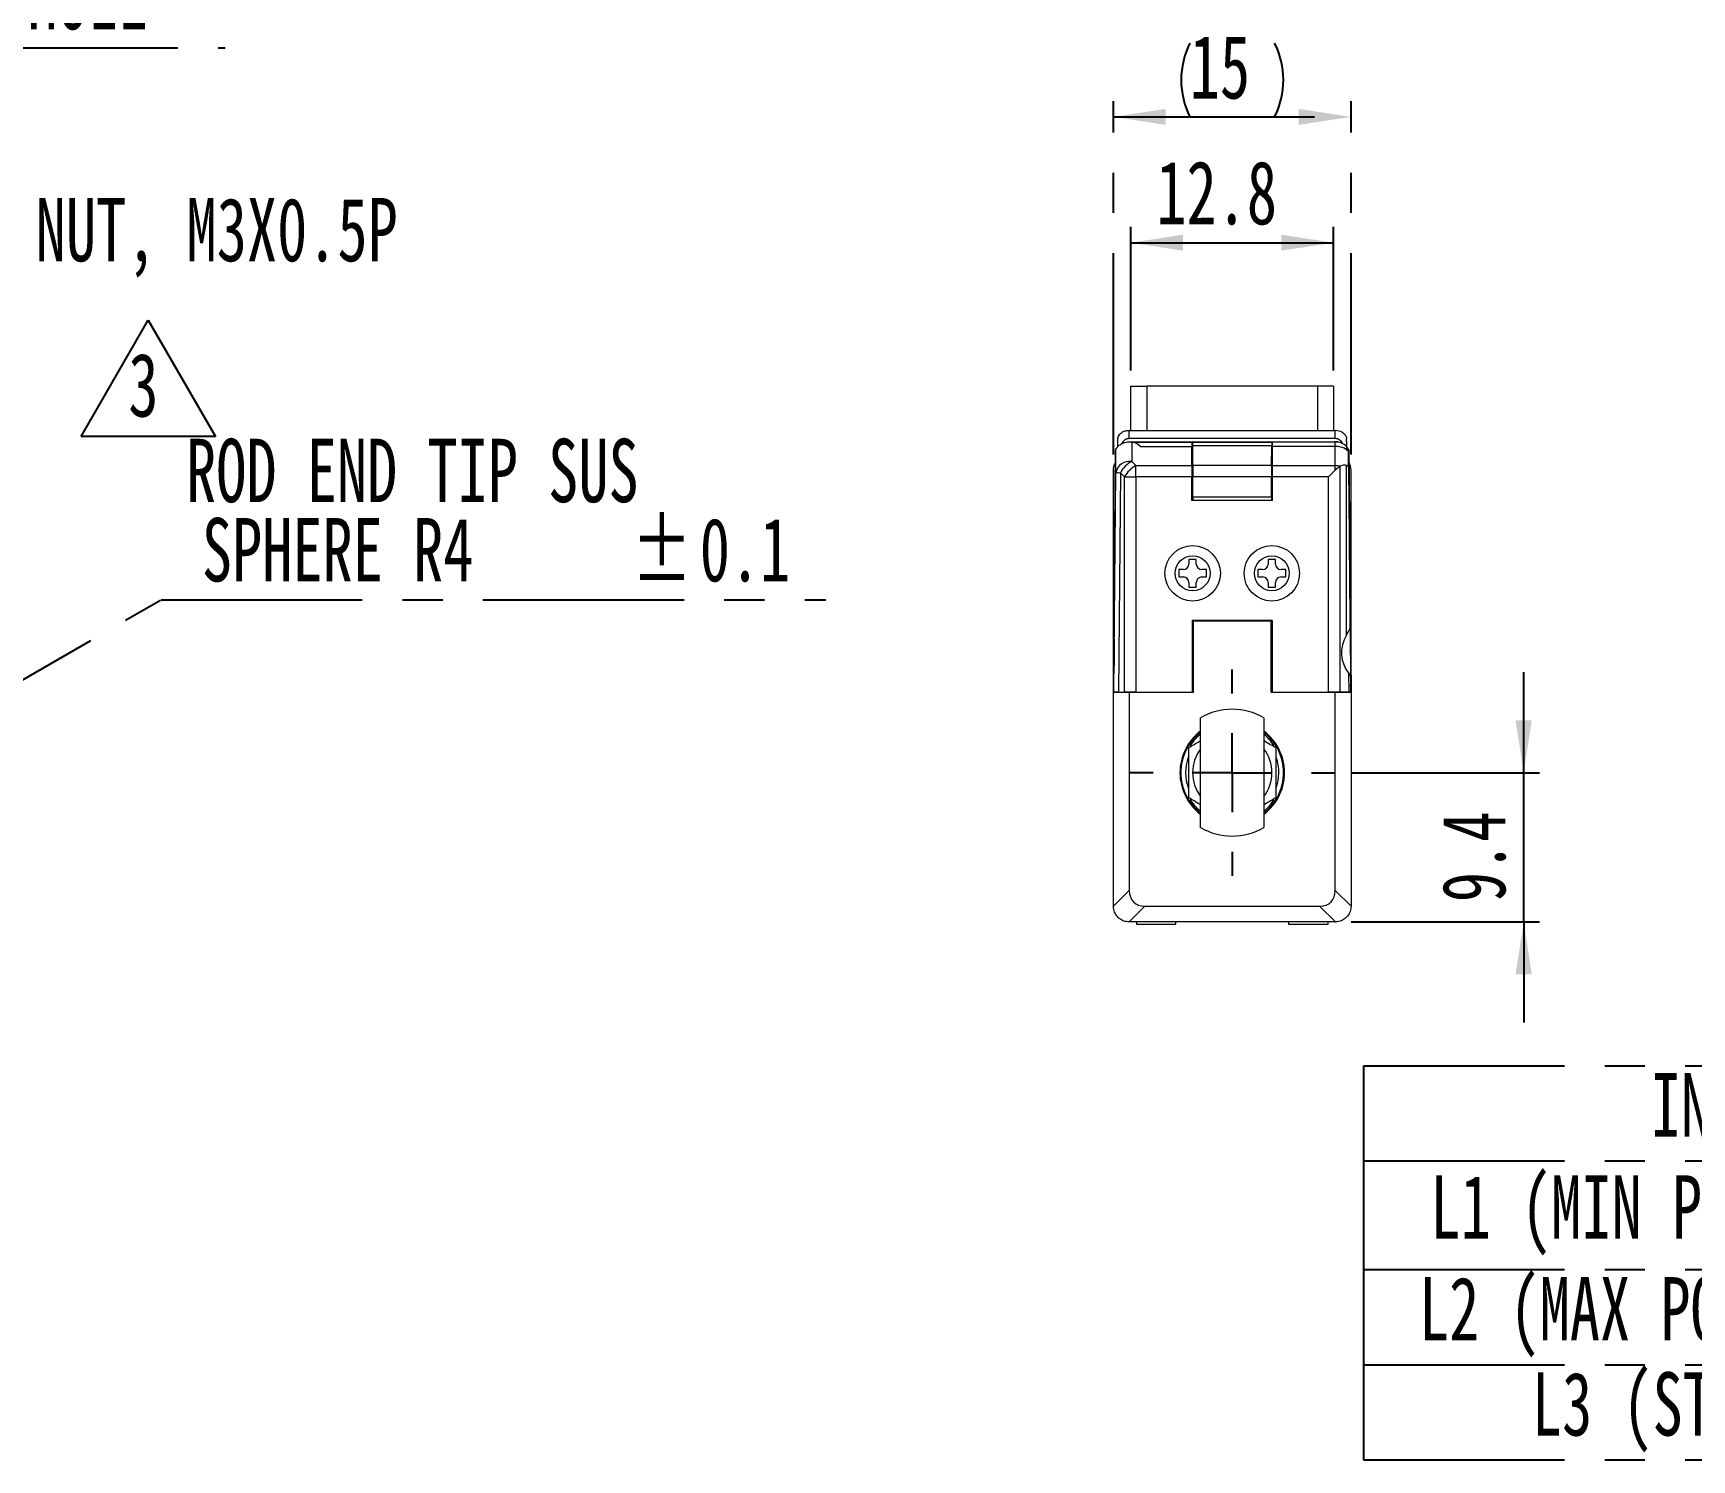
# Paper-space layout '시트2-ENG' of a CAD drawing. Header units: millimetres. Extents: x 5 to 415, y 5 to 292.
# Drawn here: x 223.2 to 327.9, y 137.2 to 227.2 of the extents above; entities that cross this region are included whole.
import ezdxf

# ---------------------------------------------------------------- set-up
doc = ezdxf.new("R2010")
doc.units = ezdxf.units.MM
doc.linetypes.add('CENTERX2', pattern=[20.32, 12.7, -2.54, 2.54, -2.54])
doc.layers.add('CENTER_LINE', color=7, linetype='CENTERX2')
doc.styles.add('SLDTEXTSTYLE0', font='TXT', dxfattribs={"width": 0.7})
doc.dimstyles.new('SLDDIMSTYLE0', dxfattribs={"dimtxt": 4, "dimasz": 3.302, "dimexe": 0, "dimexo": 0.0625, "dimgap": 1, "dimtad": 1, "dimrnd": 1e-09, "dimzin": 12, "dimdsep": 46, "dimtxsty": 'SLDTEXTSTYLE0', "dimsah": 1, "dimcen": 0.09, "dimadec": 0, "dimazin": 3, "dimtfac": 1, "dimtofl": 0, "dimtmove": 0, "dimatfit": 3, "dimfxl": 1, "dimfrac": 2, "dimtolj": 1, "dimtzin": 12, "dimarcsym": 0})
doc.dimstyles.new('SLDDIMSTYLE4', dxfattribs={"dimtxt": 4, "dimasz": 3.302, "dimexe": 0, "dimexo": 0.0625, "dimgap": 1, "dimtad": 0, "dimtih": 1, "dimtoh": 1, "dimrnd": 1e-09, "dimzin": 12, "dimdsep": 46, "dimtxsty": 'SLDTEXTSTYLE0', "dimsah": 1, "dimcen": 0, "dimadec": 0, "dimazin": 3, "dimtol": 1, "dimtp": 0.1, "dimtm": 0.1, "dimtfac": 1, "dimtmove": 0, "dimatfit": 3, "dimfxl": 1, "dimfrac": 2, "dimtolj": 1, "dimarcsym": 0})
doc.dimstyles.new('SLDDIMSTYLE8', dxfattribs={"dimtxt": 4, "dimasz": 3.302, "dimexe": 0, "dimexo": 0.0625, "dimgap": 1, "dimtad": 1, "dimdec": 1, "dimrnd": 1e-09, "dimzin": 12, "dimdsep": 46, "dimtxsty": 'SLDTEXTSTYLE0', "dimsah": 1, "dimcen": 0.09, "dimadec": 0, "dimazin": 3, "dimtfac": 1, "dimtdec": 1, "dimtmove": 0, "dimatfit": 0, "dimfxl": 1, "dimfrac": 2, "dimtolj": 1, "dimtzin": 12, "dimarcsym": 0})
doc.dimstyles.new('SLDDIMSTYLE9', dxfattribs={"dimtxt": 4, "dimasz": 3.302, "dimexe": 0, "dimexo": 0.0625, "dimgap": 1, "dimtad": 0, "dimtih": 1, "dimtoh": 1, "dimrnd": 1e-09, "dimzin": 12, "dimdsep": 46, "dimtxsty": 'SLDTEXTSTYLE0', "dimsah": 1, "dimcen": 0, "dimadec": 0, "dimazin": 3, "dimtfac": 1, "dimtofl": 0, "dimtmove": 0, "dimatfit": 3, "dimfxl": 1, "dimfrac": 2, "dimtolj": 1, "dimtzin": 12, "dimarcsym": 0})

# ---------------------------------------------------------------- blocks, each defined once
blk = doc.blocks.new('SW_TABLEANNOTATION_2')
at = {"layer": 'CENTER_LINE', "color": 0}
for p, q in [((0, 0), (0, -6)), ((0, 0), (49.88, 0)), ((49.88, 0), (49.88, -6)), ((49.88, 0), (95.48, 0)), ((95.48, 0), (95.48, -6)), ((0, -6), (0, -12.87)), ((0, -6), (49.88, -6)), ((49.88, -6), (49.88, -12.87)), ((49.88, -6), (95.48, -6)), ((95.48, -6), (95.48, -12.87)), ((0, -12.87), (0, -18.87)), ((0, -12.87), (49.88, -12.87)), ((49.88, -12.87), (49.88, -18.87)), ((49.88, -12.87), (95.48, -12.87)), ((95.48, -12.87), (95.48, -18.87)), ((0, -18.87), (0, -24.87)), ((0, -18.87), (49.88, -18.87)), ((49.88, -18.87), (49.88, -24.87)), ((49.88, -18.87), (95.48, -18.87)), ((95.48, -18.87), (95.48, -24.87)), ((0, -24.87), (49.88, -24.87)), ((49.88, -24.87), (95.48, -24.87))]:
    blk.add_line(p, q, dxfattribs=at)
at = {"layer": 'CENTER_LINE', "color": 0, "char_height": 4, "attachment_point": 1, "style": 'SLDTEXTSTYLE0'}
for s, insert in [('INDEX', (18.15, -0.47)), ('DIMENSION', (59.96, -0.47)), ('L1 (MIN POSITION)', (4.24, -6.91)), ('3.8', (63.32, -6.91)), ('%%p', (70.5, -6.91)), ('0.5', (74.8, -6.91)), ('L2 (MAX POSITION)', (3.51, -13.34)), ('30.8', (61.18, -13.34)), ('%%p', (72.64, -13.34)), ('0.5', (76.94, -13.34)), ('L3 (STROKE)', (10.64, -19.34)), ('27 (=L2-L1)', (59.46, -19.34))]:
    blk.add_mtext(s, dxfattribs=dict(at, insert=insert))
blk = doc.blocks.new('_D_38')
at = {"layer": 'CENTER_LINE'}
for p, q in [((185.87, 182.02), (199.32, 226.28)), ((199.32, 226.28), (235.34, 226.28)), ((184.97, 179.06), (185.87, 182.02)), ((184.97, 179.06), (183.12, 172.98))]:
    blk.add_line(p, q, dxfattribs=at)
for points in [[(185.87, 182.02), (187.32, 185.03), (186.35, 185.33)], [(184.97, 179.06), (183.52, 176.04), (184.5, 175.75)]]:
    blk.add_solid(points, dxfattribs=at)
at = {"layer": 'CENTER_LINE', "attachment_point": 1, "style": 'SLDTEXTSTYLE0'}
for s, insert, char_height in [('%%c', (200.9, 231.44), 4), ('HOLE', (222.85, 231.44), 4), ('3.1', (205.33, 231.44), 4), ('±0.1', (213.79, 230.09), 2.8)]:
    blk.add_mtext(s, dxfattribs=dict(at, insert=insert, char_height=char_height))
blk = doc.blocks.new('_D_39')
at = {"layer": 'CENTER_LINE'}
for p, q in [((292.5, 205.92), (292.5, 214.98)), ((305.3, 205.92), (305.3, 214.98)), ((292.5, 213.98), (305.3, 213.98))]:
    blk.add_line(p, q, dxfattribs=at)
for points in [[(292.5, 213.98), (295.8, 213.48), (295.8, 214.49)], [(305.3, 213.98), (302, 214.49), (302, 213.48)]]:
    blk.add_solid(points, dxfattribs=at)
at = {"layer": 'CENTER_LINE', "insert": (294.11, 219.14), "char_height": 4, "attachment_point": 1, "style": 'SLDTEXTSTYLE0'}
blk.add_mtext('12.8', dxfattribs=at)
blk = doc.blocks.new('_D_40')
at = {"layer": 'CENTER_LINE'}
for p, q in [((291.4, 200.62), (291.4, 222.92)), ((306.4, 200.62), (306.4, 222.92)), ((291.4, 221.92), (306.4, 221.92))]:
    blk.add_line(p, q, dxfattribs=at)
for centre, start, end in [((300.89, 224.25), 153.4349, 206.5651), ((296.92, 224.25), 333.4349, 26.5651)]:
    blk.add_arc(centre, 5.21, start, end, dxfattribs=at)
for points in [[(291.4, 221.92), (294.7, 221.42), (294.7, 222.43)], [(306.4, 221.92), (303.1, 222.43), (303.1, 221.42)]]:
    blk.add_solid(points, dxfattribs=at)
at = {"layer": 'CENTER_LINE', "insert": (296.22, 227.08), "char_height": 4, "attachment_point": 1, "style": 'SLDTEXTSTYLE0'}
blk.add_mtext('15', dxfattribs=at)
blk = doc.blocks.new('_D_41')
at = {"layer": 'CENTER_LINE'}
for p, q in [((317.3, 180.54), (317.3, 186.89)), ((306.4, 180.54), (318.3, 180.54)), ((317.3, 171.12), (317.3, 180.54)), ((306.4, 171.12), (318.3, 171.12)), ((317.3, 171.12), (317.3, 164.77))]:
    blk.add_line(p, q, dxfattribs=at)
for points in [[(317.3, 180.54), (317.81, 183.84), (316.79, 183.84)], [(317.3, 171.12), (316.79, 167.82), (317.81, 167.82)]]:
    blk.add_solid(points, dxfattribs=at)
at = {"layer": 'CENTER_LINE', "insert": (312.14, 172.37), "char_height": 4, "attachment_point": 1, "rotation": 90, "style": 'SLDTEXTSTYLE0'}
blk.add_mtext('9.4', dxfattribs=at)
blk = doc.blocks.new('SW_CENTERMARKSYMBOL_9')
at = {"layer": 'CENTER_LINE', "color": 0}
for p, q in [((0, 5), (0, 6.5)), ((0, 0), (0, 2.5)), ((-5, 0), (-6.5, 0)), ((0, 0), (-2.5, 0)), ((0, 0), (0, -2.5)), ((0, 0), (2.5, 0)), ((5, 0), (6.5, 0)), ((0, -5), (0, -6.5))]:
    blk.add_line(p, q, dxfattribs=at)
blk = doc.blocks.new('SW_NOTE_0_23')
at = {"layer": 'CENTER_LINE', "color": 0}
for p, q in [((-2.97, -0.09), (1.26, 7.24)), ((1.26, 7.24), (5.5, -0.09)), ((5.5, -0.09), (-2.97, -0.09))]:
    blk.add_line(p, q, dxfattribs=at)
at = {"layer": 'CENTER_LINE', "color": 0, "insert": (0, 5.16), "char_height": 4, "attachment_point": 1, "style": 'SLDTEXTSTYLE0'}
blk.add_mtext('3', dxfattribs=at)
blk = doc.blocks.new('_D_53')
at = {"layer": 'CENTER_LINE'}
for p, q in [((215.84, 182.54), (231.28, 191.45)), ((231.28, 191.45), (273.25, 191.45)), ((212.38, 180.54), (215.84, 182.54))]:
    blk.add_line(p, q, dxfattribs=at)
blk.add_solid([(215.84, 182.54), (218.96, 183.75), (218.45, 184.63)], dxfattribs=at)
at = {"layer": 'CENTER_LINE', "char_height": 4, "attachment_point": 1, "style": 'SLDTEXTSTYLE0'}
for s, insert in [('ROD END TIP SUS', (232.86, 201.61)), ('%%p', (260.99, 196.61)), ('SPHERE R4', (233.86, 196.61)), ('0.1', (265.29, 196.61))]:
    blk.add_mtext(s, dxfattribs=dict(at, insert=insert))
blk = doc.blocks.new('SW_NOTE_0_24')
at = {"layer": 'CENTER_LINE', "color": 0, "insert": (0.56, 2.43), "char_height": 4, "attachment_point": 1, "style": 'SLDTEXTSTYLE0'}
blk.add_mtext('NUT, M3X0.5P', dxfattribs=at)

psp = doc.layouts.new('시트2-ENG')

# ---------------------------------------------------------------- linework, layer by layer
at = {"color": 7, "linetype": 'Continuous', "lineweight": 18}
for p, q in [((292.502, 202.122), (292.502, 204.922)), ((304.302, 204.922), (293.502, 204.922)), ((305.302, 204.922), (305.302, 202.122)), ((292.402, 201.622), (292.402, 202.122)), ((292.402, 202.122), (305.402, 202.122)), ((305.402, 201.622), (305.402, 202.122)), ((291.879, 201.266), (291.934, 201.306)), ((305.402, 201.622), (292.402, 201.622)), ((292.402, 201.422), (305.402, 201.422)), ((292.402, 201.422), (296.352, 201.422)), ((292.555, 201.41), (292.555, 200.175)), ((292.622, 201.397), (296.352, 201.397)), ((296.352, 201.104), (293.133, 201.104)), ((296.352, 201.397), (296.352, 201.422)), ((296.352, 201.397), (296.352, 201.104)), ((296.352, 199.915), (296.352, 201.104)), ((296.424, 201.422), (296.402, 201.378)), ((296.402, 200.822), (296.402, 201.378)), ((296.402, 201.378), (296.406, 201.37)), ((301.398, 201.37), (296.406, 201.37)), ((296.421, 199.915), (296.41, 201.165)), ((301.394, 201.165), (296.41, 201.165)), ((296.424, 201.422), (301.38, 201.422)), ((301.38, 201.422), (301.402, 201.378)), ((301.383, 199.915), (301.394, 201.165)), ((301.402, 201.378), (301.398, 201.37)), ((301.402, 201.378), (301.402, 200.822)), ((301.452, 201.422), (305.402, 201.422)), ((301.452, 201.396), (301.452, 201.422)), ((305.402, 201.396), (301.452, 201.396)), ((301.452, 201.129), (301.452, 201.396)), ((305.402, 201.129), (301.452, 201.129)), ((301.452, 199.915), (301.452, 201.129)), ((305.402, 201.129), (305.402, 201.396)), ((305.402, 199.915), (305.402, 201.129)), ((306.136, 200.873), (306.132, 201.106)), ((291.402, 185.622), (291.535, 200.921)), ((291.556, 199.477), (291.556, 200.954)), ((292.555, 200.175), (292.816, 199.915)), ((296.402, 200.866), (296.352, 200.866)), ((296.402, 200.822), (296.352, 200.822)), ((296.402, 199.014), (296.402, 200.822)), ((301.402, 200.866), (301.452, 200.866)), ((301.402, 199.014), (301.402, 200.822)), ((301.402, 200.822), (301.452, 200.822)), ((306.242, 199.847), (306.242, 200.806)), ((306.268, 200.921), (306.402, 185.622)), ((291.402, 185.622), (291.402, 199.622)), ((291.434, 185.622), (291.556, 199.477)), ((291.848, 199.468), (291.726, 185.622)), ((292.109, 199.208), (291.848, 199.468)), ((292.109, 185.622), (292.109, 199.208)), ((292.109, 199.208), (292.816, 199.208)), ((292.816, 199.208), (292.816, 199.915)), ((292.816, 199.915), (296.352, 199.915)), ((292.816, 199.208), (292.816, 185.622)), ((296.352, 199.208), (292.816, 199.208)), ((296.352, 199.915), (296.352, 199.208)), ((296.352, 197.722), (296.352, 199.208)), ((296.402, 199.014), (296.352, 199.014)), ((296.407, 198.422), (296.402, 199.014)), ((301.383, 199.915), (296.421, 199.915)), ((296.424, 197.922), (296.424, 199.208)), ((301.38, 199.208), (296.424, 199.208)), ((301.38, 197.922), (301.38, 199.208)), ((301.397, 198.422), (301.402, 199.014)), ((301.402, 199.014), (301.452, 199.014)), ((301.452, 199.915), (305.402, 199.915)), ((301.452, 199.208), (301.452, 199.915)), ((304.988, 199.208), (301.452, 199.208)), ((301.452, 197.722), (301.452, 199.208)), ((304.988, 199.208), (305.402, 199.622)), ((304.988, 185.622), (304.988, 199.208)), ((305.402, 199.622), (305.402, 199.915)), ((305.695, 199.851), (305.695, 185.622)), ((306.109, 189.215), (306.109, 199.915)), ((306.402, 185.622), (306.402, 199.622)), ((296.411, 198.422), (296.352, 198.422)), ((296.411, 197.922), (296.352, 197.922)), ((296.405, 197.922), (296.405, 197.722)), ((296.411, 197.922), (296.411, 198.422)), ((296.414, 197.922), (296.414, 197.722)), ((296.424, 197.922), (296.414, 197.922)), ((301.38, 197.922), (296.424, 197.922)), ((301.38, 197.922), (301.39, 197.922)), ((301.39, 197.922), (301.39, 197.722)), ((301.393, 197.922), (301.393, 198.422)), ((301.393, 198.422), (301.452, 198.422)), ((301.393, 197.922), (301.452, 197.922)), ((301.399, 197.922), (301.399, 197.722)), ((301.452, 197.722), (296.352, 197.722)), ((296.635, 193.997), (296.169, 193.997)), ((296.169, 193.997), (296.169, 193.705)), ((296.635, 193.705), (296.635, 193.997)), ((301.635, 193.997), (301.169, 193.997)), ((301.169, 193.997), (301.169, 193.705)), ((301.635, 193.705), (301.635, 193.997)), ((295.527, 193.355), (295.527, 192.889)), ((295.819, 193.355), (295.527, 193.355)), ((295.527, 192.889), (295.819, 192.889)), ((297.277, 193.355), (296.985, 193.355)), ((296.985, 192.889), (297.277, 192.889)), ((297.277, 192.889), (297.277, 193.355)), ((300.527, 193.355), (300.527, 192.889)), ((300.819, 193.355), (300.527, 193.355)), ((300.527, 192.889), (300.819, 192.889)), ((302.277, 193.355), (301.985, 193.355)), ((301.985, 192.889), (302.277, 192.889)), ((302.277, 192.889), (302.277, 193.355)), ((296.169, 192.539), (296.169, 192.247)), ((296.169, 192.247), (296.635, 192.247)), ((296.635, 192.247), (296.635, 192.539)), ((301.169, 192.539), (301.169, 192.247)), ((301.169, 192.247), (301.635, 192.247)), ((301.635, 192.247), (301.635, 192.539)), ((301.427, 190.147), (296.377, 190.147)), ((296.377, 190.147), (296.377, 185.622)), ((296.452, 185.62), (296.452, 190.12)), ((296.452, 190.12), (301.352, 190.12)), ((297.857, 190.147), (297.829, 190.12)), ((298.984, 190.12), (298.957, 190.147)), ((301.352, 185.62), (301.352, 190.12)), ((301.427, 190.147), (301.427, 185.622)), ((296.452, 189.122), (296.377, 189.122)), ((301.427, 189.122), (301.352, 189.122)), ((296.377, 187.122), (296.452, 187.122)), ((301.352, 187.122), (301.427, 187.122)), ((306.28, 185.622), (306.27, 186.801)), ((306.359, 186.576), (306.368, 185.622)), ((291.434, 185.622), (291.402, 185.622)), ((291.402, 172.12), (291.402, 185.62)), ((291.402, 185.62), (292.402, 185.62)), ((291.407, 185.62), (291.407, 185.622)), ((291.421, 185.62), (291.421, 185.622)), ((291.726, 185.622), (291.434, 185.622)), ((291.718, 185.62), (291.718, 185.622)), ((291.726, 185.622), (292.109, 185.622)), ((292.1, 185.62), (292.1, 185.622)), ((292.816, 185.622), (292.109, 185.622)), ((292.152, 185.62), (292.152, 185.622)), ((292.402, 185.62), (292.402, 173.11)), ((292.402, 185.62), (296.452, 185.62)), ((292.816, 185.622), (296.377, 185.622)), ((292.952, 185.622), (292.952, 185.62)), ((296.452, 186.053), (296.377, 186.093)), ((301.427, 185.654), (301.323, 185.62)), ((301.352, 185.62), (305.402, 185.62)), ((301.427, 185.622), (304.988, 185.622)), ((305.695, 185.622), (304.988, 185.622)), ((305.402, 173.11), (305.402, 185.62)), ((305.402, 185.62), (306.402, 185.62)), ((305.502, 185.62), (305.502, 185.622)), ((306.28, 185.622), (305.695, 185.622)), ((306.002, 185.622), (306.002, 185.62)), ((306.086, 185.622), (306.086, 185.62)), ((306.368, 185.622), (306.28, 185.622)), ((306.402, 185.622), (306.368, 185.622)), ((306.382, 185.62), (306.382, 185.622)), ((306.393, 185.62), (306.393, 185.622)), ((306.402, 185.62), (306.402, 172.12)), ((296.902, 180.54), (296.902, 184.004)), ((300.902, 184.004), (300.902, 177.075)), ((296.296, 182.21), (296.296, 182.318)), ((301.496, 182.318), (301.496, 182.217)), ((296.902, 177.075), (296.902, 180.54)), ((295.798, 179.42), (295.862, 179.42)), ((301.942, 179.42), (302.006, 179.42)), ((296.296, 178.761), (296.296, 178.869)), ((301.496, 178.862), (301.496, 178.761)), ((291.402, 172.11), (292.402, 173.11)), ((305.402, 173.11), (306.402, 172.11)), ((293.392, 172.12), (292.392, 171.12)), ((293.392, 172.12), (304.412, 172.12)), ((305.412, 171.12), (304.412, 172.12)), ((305.402, 171.12), (292.402, 171.12)), ((292.852, 171.12), (292.852, 170.97)), ((292.852, 170.97), (294.102, 170.97)), ((294.102, 170.97), (295.352, 170.97)), ((295.352, 170.97), (295.352, 171.12)), ((302.452, 171.12), (302.452, 170.97)), ((302.452, 170.97), (303.702, 170.97)), ((303.702, 170.97), (304.952, 170.97)), ((304.952, 170.97), (304.952, 171.12))]:
    psp.add_line(p, q, dxfattribs=at)
at = {"color": 8, "linetype": 'Continuous', "lineweight": 18}
for p, q in [((293.502, 204.922), (293.502, 202.122)), ((304.302, 202.122), (304.302, 204.922))]:
    psp.add_line(p, q, dxfattribs=at)
at = {"color": 7, "linetype": 'Continuous', "lineweight": 18}
for centre, radius in [((296.402, 193.122), 1.75), ((301.402, 193.122), 1.75), ((296.402, 193.122), 1.1), ((301.402, 193.122), 1.1)]:
    psp.add_circle(centre, radius, dxfattribs=at)
for centre, radius, start, end in [((305.402, 201.122), 1, 63.69863, 90), ((292.402, 200.422), 1, 43.04269, 81.16753), ((305.402, 200.422), 1, 82.48354, 90), ((305.402, 200.422), 1, 77.34027, 90), ((305.443, 199.984), 1.146, 45.82364, 92.07245), ((305.402, 200.422), 1, 32.66721, 77.34027), ((292.402, 200.422), 1, 147.81989, 150.05281), ((292.433, 199.286), 0.897, 82.12722, 167.73628), ((293.308, 198.716), 1.642, 117.27378, 152.72622), ((305.402, 200.422), 1, 29.94719, 32.66721), ((305.402, 199.622), 1, 0, 29.12304), ((291.855, 204.602), 5.133, 266.658, 269.92808), ((293.569, 198.455), 1.642, 117.27378, 152.72622), ((305.404, 198.536), 1.378, 76.08614, 90.07918), ((305.928, 199.489), 0.43, 116.60592, 122.80643), ((295.819, 193.705), 0.35, 270, 0), ((296.985, 193.705), 0.35, 180, 270), ((300.819, 193.705), 0.35, 270, 0), ((301.985, 193.705), 0.35, 180, 270), ((295.819, 192.539), 0.35, 0, 90), ((296.985, 192.539), 0.35, 90, 180), ((300.819, 192.539), 0.35, 0, 90), ((301.985, 192.539), 0.35, 90, 180), ((307.902, 188.122), 2.1, 148.62287, 218.98329), ((298.902, 180.54), 4, 90, 120), ((298.902, 180.54), 4, 60, 90), ((298.902, 180.54), 3.3, 127.3052, 232.6948), ((298.902, 180.54), 3.24, 128.11806, 231.88194), ((298.896, 180.54), 3.15, 129.27262, 145.62874), ((298.902, 180.54), 3.3, 307.3052, 52.6948), ((298.902, 180.54), 3.24, 308.11806, 51.88194), ((298.896, 180.54), 3.15, 34.37126, 50.44414), ((298.902, 180.54), 2.94, 160.94845, 199.29904), ((298.902, 180.54), 2.5, 143.1301, 180), ((298.902, 180.54), 2.5, 323.1301, 36.8699), ((298.902, 180.54), 2.94, 339.93015, 19.04294), ((298.902, 180.54), 2.5, 180, 216.8699), ((298.896, 180.54), 3.15, 214.37126, 230.72738), ((298.896, 180.54), 3.15, 309.55586, 325.62874), ((298.902, 180.54), 4, 240, 300), ((292.402, 172.12), 1, 180, 180.573), ((305.402, 172.12), 1, 359.427, 0), ((292.402, 172.12), 1, 269.427, 270), ((305.402, 172.12), 1, 270, 270.573)]:
    psp.add_arc(centre, radius, start, end, dxfattribs=at)
for centre, major_axis, ratio, start_param, end_param in [((305.402, 198.208), (0.707, 1.707), 0.4142136, 0, 0.4455613), ((305.402, 199.622), (1, 0), 0.4142136, 0.5738261, 0.7853982), ((305.402, 296.625), (-1, 114.593), 0.0000761, 2.5764929, 2.77517), ((306.358, 188.122), (-0.018, 2.1), 0.0087265, 2.3983734, 7.046704), ((294.382, 174.099), (-1.715, -1.715), 0.5773503, 5.7595865, 6.8067841), ((303.422, 174.099), (1.715, -1.715), 0.5773503, 5.7595865, 6.8067841)]:
    psp.add_ellipse(centre, major_axis=major_axis, ratio=ratio, start_param=start_param, end_param=end_param, dxfattribs=at)
psp.add_ellipse((291.446, 188.122), major_axis=(0.007, 0.85), ratio=0.0087265, dxfattribs=at)
for points in [[(292.502, 204.922), (292.517, 204.922), (292.547, 204.922), (292.778, 204.922), (293.109, 204.922), (293.371, 204.922), (293.502, 204.922)], [(305.302, 204.922), (305.287, 204.922), (305.257, 204.922), (305.026, 204.922), (304.695, 204.922), (304.433, 204.922), (304.302, 204.922)]]:
    psp.add_open_spline(points, degree=3, dxfattribs=at)
for points, knots in [([(292.402, 202.122), (292.325, 202.117), (292.171, 202.108), (292.03, 202.048), (291.959, 202.018)], [0, 0, 0, 0, 0.50000794, 1, 1, 1, 1]), ([(291.556, 200.954), (291.559, 200.961), (291.567, 200.974), (291.649, 201.089), (291.808, 201.24), (292.051, 201.373), (292.316, 201.433), (292.491, 201.416), (292.555, 201.41)], [0, 0, 0, 0, 0.15407221, 0.30920669, 0.48833471, 0.67150156, 0.87823079, 1, 1, 1, 1]), ([(291.672, 201.122), (291.674, 201.199), (291.677, 201.359), (291.679, 201.503), (291.68, 201.579)], [0, 0, 0, 0, 0.4793147, 1, 1, 1, 1]), ([(291.68, 201.579), (291.685, 201.625), (291.693, 201.714), (291.754, 201.841), (291.842, 201.948), (291.92, 201.995), (291.959, 202.018)], [0, 0, 0, 0, 0.268398, 0.5221781, 0.7647473, 1, 1, 1, 1]), ([(292.402, 201.622), (292.352, 201.618), (292.253, 201.609), (292.117, 201.541), (292.004, 201.44), (291.959, 201.351), (291.937, 201.306)], [0, 0, 0, 0, 0.2498829, 0.4998439, 0.7498829, 1, 1, 1, 1]), ([(296.41, 201.165), (296.409, 201.229), (296.408, 201.345), (296.407, 201.362), (296.406, 201.37)], [0, 0, 0, 0, 0.557681, 1, 1, 1, 1]), ([(301.398, 201.37), (301.397, 201.358), (301.395, 201.336), (301.394, 201.217), (301.394, 201.165)], [0, 0, 0, 0, 0.5576818, 1, 1, 1, 1]), ([(305.867, 201.306), (305.845, 201.351), (305.8, 201.44), (305.687, 201.541), (305.551, 201.609), (305.452, 201.618), (305.402, 201.622)], [0, 0, 0, 0, 0.2501171, 0.5001561, 0.7501171, 1, 1, 1, 1]), ([(305.621, 201.398), (305.62, 201.397), (305.617, 201.397), (305.581, 201.396), (305.528, 201.396), (305.465, 201.396), (305.421, 201.396), (305.402, 201.396)], [0, 0, 0, 0, 0.2095293, 0.4190586, 0.6285879, 0.8381172, 1, 1, 1, 1]), ([(305.845, 202.018), (305.889, 201.991), (305.978, 201.937), (306.069, 201.811), (306.116, 201.688), (306.121, 201.609), (306.123, 201.579)], [0, 0, 0, 0, 0.2705008, 0.5406399, 0.8204463, 1, 1, 1, 1]), ([(306.131, 201.122), (306.13, 201.194), (306.127, 201.354), (306.125, 201.499), (306.123, 201.579)], [0, 0, 0, 0, 0.45205475, 1, 1, 1, 1]), ([(291.402, 199.622), (291.408, 199.71), (291.418, 199.879), (291.493, 200.03), (291.528, 200.103)], [0, 0, 0, 0, 0.5227521, 1, 1, 1, 1]), ([(306.244, 200.962), (306.243, 200.96), (306.243, 200.957), (306.242, 200.919), (306.242, 200.862), (306.242, 200.813), (306.242, 200.806)], [0, 0, 0, 0, 0.23875093, 0.50244867, 0.92376914, 1, 1, 1, 1]), ([(296.421, 199.915), (296.422, 199.799), (296.423, 199.59), (296.424, 199.325), (296.424, 199.208)], [0, 0, 0, 0, 0.557568, 1, 1, 1, 1]), ([(301.383, 199.915), (301.382, 199.799), (301.38, 199.59), (301.38, 199.325), (301.38, 199.208)], [0, 0, 0, 0, 0.557568, 1, 1, 1, 1]), ([(305.695, 199.851), (305.62, 199.801), (305.522, 199.736), (305.425, 199.644), (305.402, 199.622)], [0, 0, 0, 0, 0.7656173, 1, 1, 1, 1]), ([(306.109, 189.215), (306.181, 189.338), (306.267, 189.486), (306.323, 189.617), (306.332, 189.639)], [0, 0, 0, 0, 0.8370062, 1, 1, 1, 1]), ([(306.27, 186.801), (306.298, 186.757), (306.348, 186.682), (306.356, 186.607), (306.359, 186.576)], [0, 0, 0, 0, 0.58299512, 1, 1, 1, 1]), ([(296.152, 182.127), (296.378, 182.258), (296.635, 182.406), (296.894, 182.556), (296.925, 182.574)], [0, 0, 0, 0, 0.8788991, 1, 1, 1, 1]), ([(300.902, 182.56), (300.921, 182.549), (301.172, 182.404), (301.422, 182.26), (301.652, 182.127)], [0, 0, 0, 0, 0.0762331, 1, 1, 1, 1]), ([(296.152, 178.952), (296.152, 179.086), (296.152, 179.675), (296.152, 180.74), (296.152, 181.662), (296.152, 182.127)], [0, 0, 0, 0, 0.1269715, 0.560077, 1, 1, 1, 1]), ([(301.652, 182.127), (301.652, 181.669), (301.652, 180.747), (301.652, 179.682), (301.652, 179.086), (301.652, 178.952)], [0, 0, 0, 0, 0.4333142, 0.8730283, 1, 1, 1, 1]), ([(296.902, 178.519), (296.883, 178.53), (296.632, 178.675), (296.382, 178.819), (296.152, 178.952)], [0, 0, 0, 0, 0.0762331, 1, 1, 1, 1]), ([(301.652, 178.952), (301.426, 178.821), (301.177, 178.677), (300.925, 178.532), (300.902, 178.519)], [0, 0, 0, 0, 0.9062413, 1, 1, 1, 1]), ([(292.392, 171.12), (292.28, 171.132), (292.056, 171.156), (291.759, 171.33), (291.536, 171.584), (291.42, 171.859), (291.407, 172.04), (291.402, 172.11)], [0, 0, 0, 0, 0.2167717, 0.4334534, 0.649886, 0.8645239, 1, 1, 1, 1]), ([(306.402, 172.11), (306.39, 171.998), (306.366, 171.774), (306.191, 171.477), (305.938, 171.254), (305.662, 171.138), (305.482, 171.125), (305.412, 171.12)], [0, 0, 0, 0, 0.21677172, 0.43345339, 0.64988604, 0.86452392, 1, 1, 1, 1])]:
    psp.add_open_spline(points, degree=3, knots=knots, dxfattribs=at)

# ---------------------------------------------------------------- block references
at = {"layer": 'CENTER_LINE'}
for name, p in [('SW_NOTE_0_24', (222.81, 214.381)), ('SW_NOTE_0_23', (229.216, 201.846)), ('SW_CENTERMARKSYMBOL_9', (298.902, 180.54)), ('SW_TABLEANNOTATION_2', (307.178, 162.049))]:
    psp.add_blockref(name, p, dxfattribs=at)

# ---------------------------------------------------------------- dimensions: what is measured, and where the dimension line sits
dim = psp.add_diameter_dim_2p(p1=(185.871, 182.023), p2=(184.97, 179.056), text='<> HOLE', dimstyle='SLDDIMSTYLE4', dxfattribs=at)
dim.commit()
dim.dimension.update_dxf_attribs({"geometry": '_D_38', "text_midpoint": (218.12, 229.11), "dimtype": 163})
dim = psp.add_linear_dim(base=(306.402, 221.923), p1=(291.402, 199.622), p2=(306.402, 199.622), text='(<>)', dimstyle='SLDDIMSTYLE0', dxfattribs=at)
dim.commit()
dim.dimension.update_dxf_attribs({"geometry": '_D_40', "text_midpoint": (298.902, 221.923), "dimtype": 160})
dim = psp.add_linear_dim(base=(305.302, 213.985), p1=(292.502, 204.922), p2=(305.302, 204.922), dimstyle='SLDDIMSTYLE0', dxfattribs=at)
dim.commit()
dim.dimension.update_dxf_attribs({"geometry": '_D_39', "text_midpoint": (298.902, 213.985), "dimtype": 160})
dim = psp.add_radius_dim(center=(212.38, 180.54), mpoint=(215.844, 182.54), text='ROD END TIP SUS\\PSPHERE R4 %%p 0.1', dimstyle='SLDDIMSTYLE9', dxfattribs=at)
dim.commit()
dim.dimension.update_dxf_attribs({"geometry": '_D_53', "text_midpoint": (253.055, 196.28), "dimtype": 164})
dim = psp.add_linear_dim(base=(317.298, 180.54), p1=(305.402, 171.12), p2=(305.402, 180.54), angle=90, dimstyle='SLDDIMSTYLE8', dxfattribs=at)
dim.commit()
dim.dimension.update_dxf_attribs({"geometry": '_D_41', "text_midpoint": (317.298, 175.83), "dimtype": 160})

doc.saveas('drawing.dxf')
